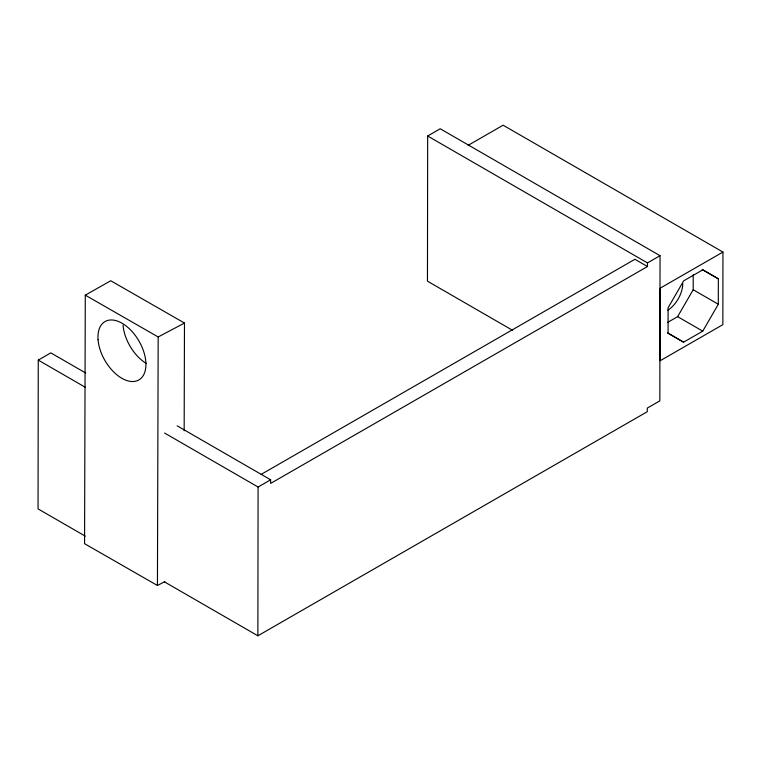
<?xml version="1.0" encoding="UTF-8"?>
<svg xmlns="http://www.w3.org/2000/svg" width="761" height="761" viewBox="0 0 761 761"><rect width="100%" height="100%" fill="white"/><g stroke="black" fill="none" stroke-linecap="round" stroke-linejoin="round"><path stroke-width="1.14" d="M85.746 373.042L50.816 352.876L38.259 360.105L38.05 508.881L85.299 536.163M257.874 635.796L258.084 487.021L270.64 479.791L270.64 483.406L647.478 266.531L647.487 262.916L660.044 255.686L659.844 400.857L647.288 408.086L647.278 411.701L257.874 635.796L164.395 581.832M660.044 255.686L440.219 128.78L427.663 136.01L427.463 281.17L512.619 330.341M667.54 322.455L677.623 316.652L693.195 289.751L693.214 274.731M718.317 304.248L718.346 278.84L702.831 269.813L683.673 280.838L668.101 307.748L668.072 333.156L683.587 342.174L702.745 331.159L718.317 304.248L693.195 289.751M722.95 252.062L722.855 324.662L660.044 360.8L660.139 288.2L722.95 252.062L503.126 125.204L468.12 145.341M184.162 430.793L184.476 323.045L110.735 280.752L85.289 295.163L84.566 543.687L157.441 585.485L164.814 581.623M157.441 585.485L158.174 336.961L85.289 295.163M261.166 474.379L634.921 259.282L647.478 266.531M158.174 336.961L184.476 323.045M702.27 269.556L718.346 278.84M427.663 136.01L647.487 262.916M677.623 316.652L702.745 331.159M667.511 332.899L683.587 342.174M177.161 425.827L270.64 479.791M38.259 360.105L85.508 387.387M164.604 433.057L258.084 487.021M146.502 363.568A33.741 19.605 59.8 0 1 123.063 325.223M682.76 283.539A22.202 12.823 -60 0 1 667.854 310.231M98.064 339.758A33.741 19.605 59.8 0 0 135.829 381.156A33.741 19.605 59.8 0 0 131.919 331.358A33.741 19.605 59.8 0 0 98.064 339.758"/></g></svg>
